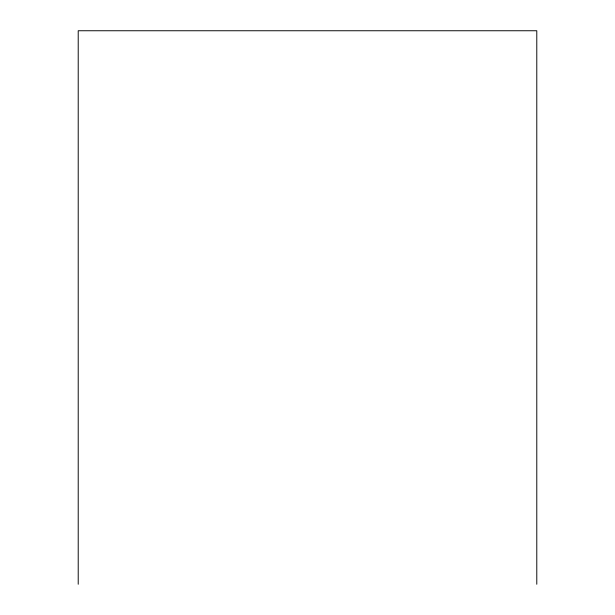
<?xml version="1.0" encoding="UTF-8"?>
<svg xmlns="http://www.w3.org/2000/svg" width="615" height="615" viewBox="0 0 615 615"><rect width="100%" height="100%" fill="white"/><g stroke="black" fill="none" stroke-linecap="round" stroke-linejoin="round"><path stroke-width="0.92" d="M536.787 584.25L536.787 30.75L78.213 30.75L78.213 584.25"/></g></svg>
